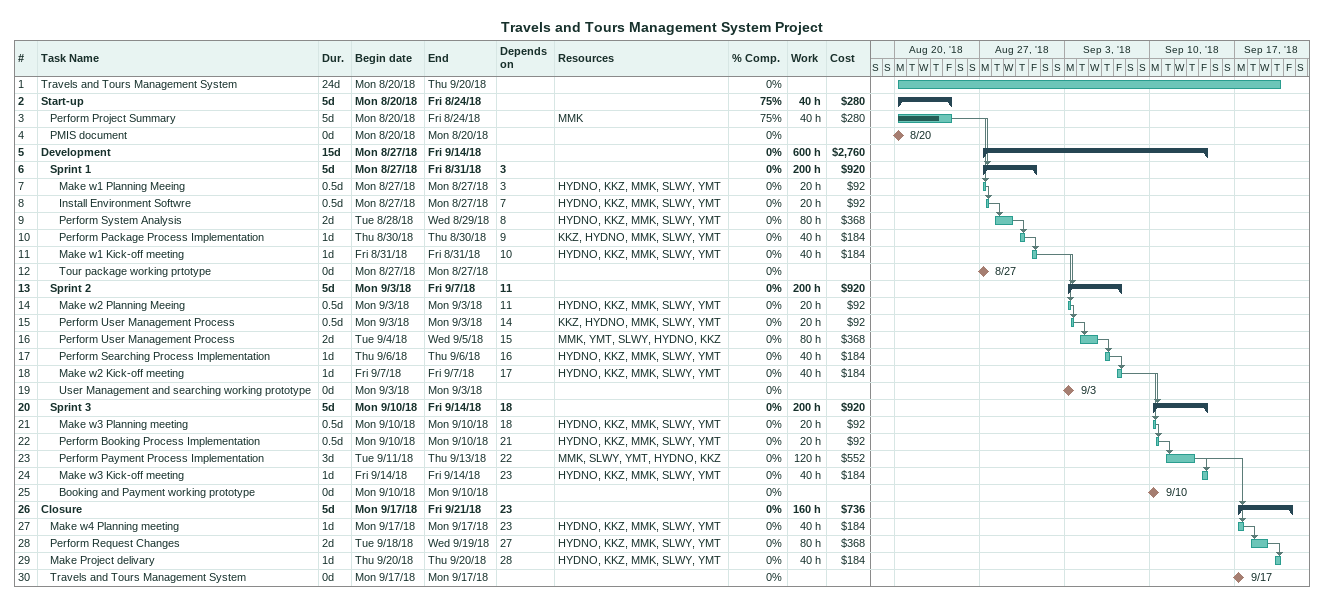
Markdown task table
Travels and Tours Management System Project

| ID | Level | Task | Duration | Start | Finish | Predecessors | Resources | % complete | Work (h) | Cost ($) |
|---|---|---|---|---|---|---|---|---|---|---|
| 1 | 1 | Travels and Tours Management System | 24d | 2018-08-20 | 2018-09-20 |  |  | 0 |  |  |
| 2 | 1 | **Start-up** | 5d | 2018-08-20 | 2018-08-24 |  |  | 75 | 40 | 280 |
| 3 | 2 | Perform Project Summary | 5d | 2018-08-20 | 2018-08-24 |  | MMK | 75 | 40 | 280 |
| 4 | 2 | PMIS document | 0d | 2018-08-20 | 2018-08-20 |  |  | 0 |  |  |
| 5 | 1 | **Development** | 15d | 2018-08-27 | 2018-09-14 |  |  | 0 | 600 | 2760 |
| 6 | 2 | **Sprint 1** | 5d | 2018-08-27 | 2018-08-31 | 3 |  | 0 | 200 | 920 |
| 7 | 3 | Make w1 Planning Meeing | 0.5d | 2018-08-27 | 2018-08-27 | 3 | HYDNO, KKZ, MMK, SLWY, YMT | 0 | 20 | 92 |
| 8 | 3 | Install Environment Softwre | 0.5d | 2018-08-27 | 2018-08-27 | 7 | HYDNO, KKZ, MMK, SLWY, YMT | 0 | 20 | 92 |
| 9 | 3 | Perform System Analysis | 2d | 2018-08-28 | 2018-08-29 | 8 | HYDNO, KKZ, MMK, SLWY, YMT | 0 | 80 | 368 |
| 10 | 3 | Perform Package Process Implementation | 1d | 2018-08-30 | 2018-08-30 | 9 | KKZ, HYDNO, MMK, SLWY, YMT | 0 | 40 | 184 |
| 11 | 3 | Make w1 Kick-off meeting | 1d | 2018-08-31 | 2018-08-31 | 10 | HYDNO, KKZ, MMK, SLWY, YMT | 0 | 40 | 184 |
| 12 | 3 | Tour package working prtotype | 0d | 2018-08-27 | 2018-08-27 |  |  | 0 |  |  |
| 13 | 2 | **Sprint 2** | 5d | 2018-09-03 | 2018-09-07 | 11 |  | 0 | 200 | 920 |
| 14 | 3 | Make w2 Planning Meeing | 0.5d | 2018-09-03 | 2018-09-03 | 11 | HYDNO, KKZ, MMK, SLWY, YMT | 0 | 20 | 92 |
| 15 | 3 | Perform User Management Process | 0.5d | 2018-09-03 | 2018-09-03 | 14 | KKZ, HYDNO, MMK, SLWY, YMT | 0 | 20 | 92 |
| 16 | 3 | Perform User Management Process | 2d | 2018-09-04 | 2018-09-05 | 15 | MMK, YMT, SLWY, HYDNO, KKZ | 0 | 80 | 368 |
| 17 | 3 | Perform Searching Process Implementation | 1d | 2018-09-06 | 2018-09-06 | 16 | HYDNO, KKZ, MMK, SLWY, YMT | 0 | 40 | 184 |
| 18 | 3 | Make w2 Kick-off meeting | 1d | 2018-09-07 | 2018-09-07 | 17 | HYDNO, KKZ, MMK, SLWY, YMT | 0 | 40 | 184 |
| 19 | 3 | User Management and searching working prototype | 0d | 2018-09-03 | 2018-09-03 |  |  | 0 |  |  |
| 20 | 2 | **Sprint 3** | 5d | 2018-09-10 | 2018-09-14 | 18 |  | 0 | 200 | 920 |
| 21 | 3 | Make w3 Planning meeting | 0.5d | 2018-09-10 | 2018-09-10 | 18 | HYDNO, KKZ, MMK, SLWY, YMT | 0 | 20 | 92 |
| 22 | 3 | Perform Booking Process Implementation | 0.5d | 2018-09-10 | 2018-09-10 | 21 | HYDNO, KKZ, MMK, SLWY, YMT | 0 | 20 | 92 |
| 23 | 3 | Perform Payment Process Implementation | 3d | 2018-09-11 | 2018-09-13 | 22 | MMK, SLWY, YMT, HYDNO, KKZ | 0 | 120 | 552 |
| 24 | 3 | Make w3 Kick-off meeting | 1d | 2018-09-14 | 2018-09-14 | 23 | HYDNO, KKZ, MMK, SLWY, YMT | 0 | 40 | 184 |
| 25 | 3 | Booking and Payment working prototype | 0d | 2018-09-10 | 2018-09-10 |  |  | 0 |  |  |
| 26 | 1 | **Closure** | 5d | 2018-09-17 | 2018-09-21 | 23 |  | 0 | 160 | 736 |
| 27 | 2 | Make w4 Planning meeting | 1d | 2018-09-17 | 2018-09-17 | 23 | HYDNO, KKZ, MMK, SLWY, YMT | 0 | 40 | 184 |
| 28 | 2 | Perform Request Changes | 2d | 2018-09-18 | 2018-09-19 | 27 | HYDNO, KKZ, MMK, SLWY, YMT | 0 | 80 | 368 |
| 29 | 2 | Make Project delivary | 1d | 2018-09-20 | 2018-09-20 | 28 | HYDNO, KKZ, MMK, SLWY, YMT | 0 | 40 | 184 |
| 30 | 2 | Travels and Tours Management System | 0d | 2018-09-17 | 2018-09-17 |  |  | 0 |  |  |
